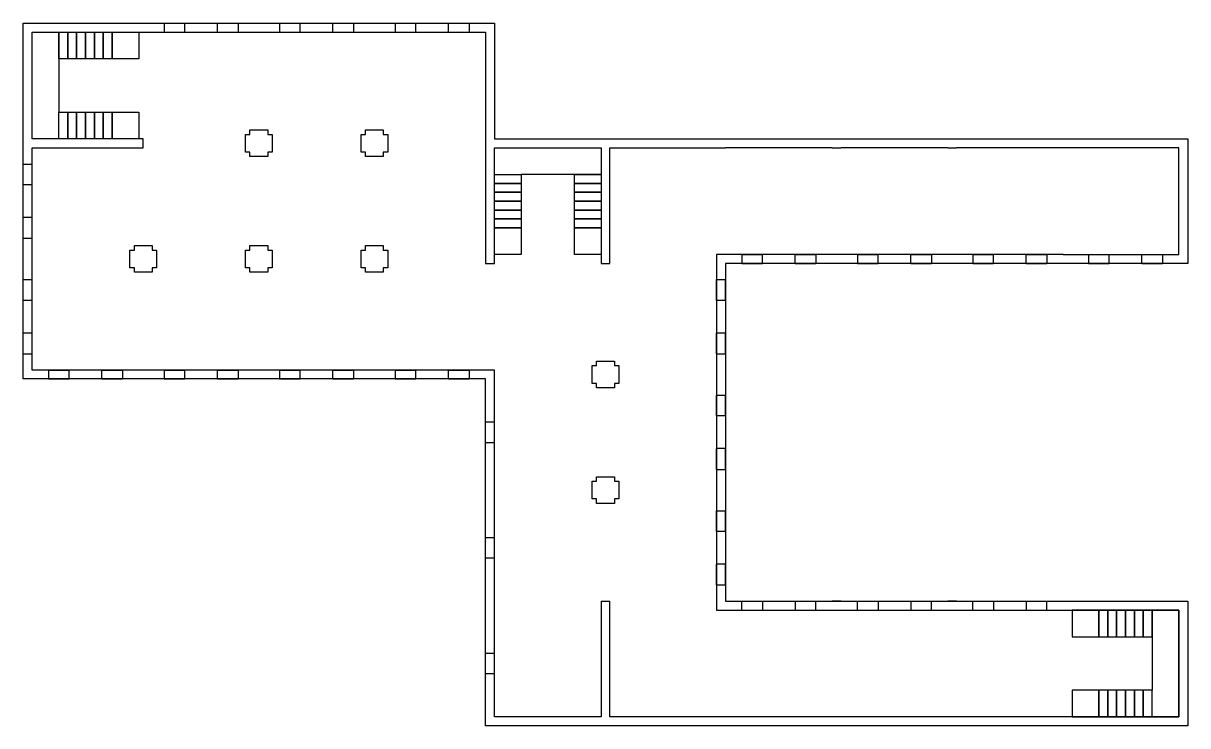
# Model space of a CAD drawing. Header units: millimetres. Extents: x 4573 to 5063, y -322 to -268.
# Drawn here: x 5023.51 to 5062.81, y -299.03 to -275.33 of the extents above; entities that cross this region are included whole.
import ezdxf

# ---------------------------------------------------------------- set-up
doc = ezdxf.new("R2010")
doc.units = ezdxf.units.MM
doc.layers.add('Layer4', color=7, linetype='Continuous', true_color=0xf7b54a)

msp = doc.modelspace()

# ---------------------------------------------------------------- linework, layer by layer
for points in [[(5023.509, -287.333), (5023.509, -275.333), (5039.409, -275.333), (5039.409, -279.233), (5062.809, -279.233), (5062.809, -283.433), (5058.609, -283.433)], [(5047.209, -283.433), (5047.209, -294.833), (5062.809, -294.833), (5062.809, -299.033), (5039.109, -299.033), (5039.109, -287.333), (5023.509, -287.333), (5023.509, -275.333)], [(5028.259, -275.333), (5028.259, -275.633)], [(5028.959, -275.633), (5028.959, -275.333)], [(5030.059, -275.633), (5030.059, -275.333)], [(5030.759, -275.333), (5030.759, -275.633)], [(5032.159, -275.333), (5032.159, -275.633)], [(5032.859, -275.633), (5032.859, -275.333)], [(5033.959, -275.633), (5033.959, -275.333)], [(5034.659, -275.333), (5034.659, -275.633)], [(5036.059, -275.333), (5036.059, -275.633)], [(5036.759, -275.633), (5036.759, -275.333)], [(5037.859, -275.633), (5037.859, -275.333)], [(5038.559, -275.333), (5038.559, -275.633)], [(5023.809, -283.433), (5023.809, -279.533), (5027.559, -279.533), (5027.559, -279.233), (5023.809, -279.233), (5023.809, -275.633), (5039.109, -275.633), (5039.109, -283.433), (5039.409, -283.433), (5039.409, -279.533), (5043.009, -279.533)], [(5031.159, -279.833), (5031.159, -279.683), (5031.009, -279.683), (5031.009, -279.083), (5031.159, -279.083), (5031.159, -278.933), (5031.759, -278.933), (5031.759, -279.083), (5031.909, -279.083), (5031.909, -279.683), (5031.759, -279.683), (5031.759, -279.833), (5031.159, -279.833)], [(5035.059, -279.833), (5035.059, -279.683), (5034.909, -279.683), (5034.909, -279.083), (5035.059, -279.083), (5035.059, -278.933), (5035.659, -278.933), (5035.659, -279.083), (5035.809, -279.083), (5035.809, -279.683), (5035.659, -279.683), (5035.659, -279.833), (5035.059, -279.833)], [(5043.009, -279.533), (5043.009, -283.433), (5043.309, -283.433), (5043.309, -279.533), (5046.909, -279.533)], [(5046.909, -279.533), (5047.209, -279.533)], [(5050.809, -279.533), (5047.209, -279.533)], [(5050.809, -279.533), (5051.109, -279.533)], [(5054.709, -279.533), (5051.109, -279.533)], [(5054.709, -279.533), (5055.009, -279.533)], [(5058.609, -283.133), (5062.509, -283.133), (5062.509, -279.533), (5055.009, -279.533)], [(5023.509, -280.083), (5023.809, -280.083)], [(5023.809, -280.783), (5023.509, -280.783)], [(5023.809, -281.883), (5023.509, -281.883)], [(5023.509, -282.583), (5023.809, -282.583)], [(5027.259, -283.733), (5027.259, -283.583), (5027.109, -283.583), (5027.109, -282.983), (5027.259, -282.983), (5027.259, -282.833), (5027.859, -282.833), (5027.859, -282.983), (5028.009, -282.983), (5028.009, -283.583), (5027.859, -283.583), (5027.859, -283.733), (5027.259, -283.733)], [(5031.159, -283.733), (5031.159, -283.583), (5031.009, -283.583), (5031.009, -282.983), (5031.159, -282.983), (5031.159, -282.833), (5031.759, -282.833), (5031.759, -282.983), (5031.909, -282.983), (5031.909, -283.583), (5031.759, -283.583), (5031.759, -283.733), (5031.159, -283.733)], [(5035.059, -283.733), (5035.059, -283.583), (5034.909, -283.583), (5034.909, -282.983), (5035.059, -282.983), (5035.059, -282.833), (5035.659, -282.833), (5035.659, -282.983), (5035.809, -282.983), (5035.809, -283.583), (5035.659, -283.583), (5035.659, -283.733), (5035.059, -283.733)], [(5046.909, -283.133), (5046.909, -295.133), (5062.509, -295.133), (5062.509, -298.733), (5043.309, -298.733)], [(5058.609, -283.133), (5046.909, -283.133)], [(5047.759, -283.133), (5047.759, -283.433)], [(5048.459, -283.433), (5048.459, -283.133)], [(5049.559, -283.433), (5049.559, -283.133)], [(5050.259, -283.133), (5050.259, -283.433)], [(5051.659, -283.133), (5051.659, -283.433)], [(5052.359, -283.433), (5052.359, -283.133)], [(5053.459, -283.433), (5053.459, -283.133)], [(5054.159, -283.133), (5054.159, -283.433)], [(5055.559, -283.133), (5055.559, -283.433)], [(5056.259, -283.433), (5056.259, -283.133)], [(5057.359, -283.433), (5057.359, -283.133)], [(5058.059, -283.133), (5058.059, -283.433)], [(5059.459, -283.133), (5059.459, -283.433)], [(5060.159, -283.433), (5060.159, -283.133)], [(5061.259, -283.433), (5061.259, -283.133)], [(5061.959, -283.133), (5061.959, -283.433)], [(5043.009, -298.733), (5039.409, -298.733), (5039.409, -287.033), (5023.809, -287.033), (5023.809, -283.433)], [(5058.609, -283.433), (5047.209, -283.433)], [(5051.109, -283.433), (5050.809, -283.433)], [(5055.009, -283.433), (5054.709, -283.433)], [(5023.509, -283.983), (5023.809, -283.983)], [(5046.909, -283.983), (5047.209, -283.983)], [(5023.809, -284.683), (5023.509, -284.683)], [(5047.209, -284.683), (5046.909, -284.683)], [(5023.809, -285.783), (5023.509, -285.783)], [(5047.209, -285.783), (5046.909, -285.783)], [(5023.509, -286.483), (5023.809, -286.483)], [(5046.909, -286.483), (5047.209, -286.483)], [(5042.859, -287.633), (5042.859, -287.483), (5042.709, -287.483), (5042.709, -286.883), (5042.859, -286.883), (5042.859, -286.733), (5043.459, -286.733), (5043.459, -286.883), (5043.609, -286.883), (5043.609, -287.483), (5043.459, -287.483), (5043.459, -287.633), (5042.859, -287.633)], [(5024.359, -287.033), (5024.359, -287.333)], [(5025.059, -287.333), (5025.059, -287.033)], [(5026.159, -287.333), (5026.159, -287.033)], [(5026.859, -287.033), (5026.859, -287.333)], [(5028.259, -287.033), (5028.259, -287.333)], [(5028.959, -287.333), (5028.959, -287.033)], [(5030.059, -287.333), (5030.059, -287.033)], [(5030.759, -287.033), (5030.759, -287.333)], [(5032.159, -287.033), (5032.159, -287.333)], [(5032.859, -287.333), (5032.859, -287.033)], [(5033.959, -287.333), (5033.959, -287.033)], [(5034.659, -287.033), (5034.659, -287.333)], [(5036.059, -287.033), (5036.059, -287.333)], [(5036.759, -287.333), (5036.759, -287.033)], [(5037.859, -287.333), (5037.859, -287.033)], [(5038.559, -287.033), (5038.559, -287.333)], [(5046.909, -287.883), (5047.209, -287.883)], [(5039.109, -288.783), (5039.409, -288.783)], [(5047.209, -288.583), (5046.909, -288.583)], [(5039.409, -289.483), (5039.109, -289.483)], [(5047.209, -289.683), (5046.909, -289.683)], [(5046.909, -290.383), (5047.209, -290.383)], [(5042.859, -291.533), (5042.859, -291.383), (5042.709, -291.383), (5042.709, -290.783), (5042.859, -290.783), (5042.859, -290.633), (5043.459, -290.633), (5043.459, -290.783), (5043.609, -290.783), (5043.609, -291.383), (5043.459, -291.383), (5043.459, -291.533), (5042.859, -291.533)], [(5046.909, -291.783), (5047.209, -291.783)], [(5039.109, -292.683), (5039.409, -292.683)], [(5047.209, -292.483), (5046.909, -292.483)], [(5039.409, -293.383), (5039.109, -293.383)], [(5047.209, -293.583), (5046.909, -293.583)], [(5046.909, -294.283), (5047.209, -294.283)], [(5043.009, -294.833), (5043.009, -298.733)], [(5043.009, -294.833), (5043.309, -294.833)], [(5043.309, -298.733), (5043.309, -294.833)], [(5047.759, -295.133), (5047.759, -294.833)], [(5048.459, -294.833), (5048.459, -295.133)], [(5049.559, -294.833), (5049.559, -295.133)], [(5050.259, -295.133), (5050.259, -294.833)], [(5051.109, -294.833), (5050.809, -294.833)], [(5051.659, -295.133), (5051.659, -294.833)], [(5052.359, -294.833), (5052.359, -295.133)], [(5053.459, -294.833), (5053.459, -295.133)], [(5054.159, -295.133), (5054.159, -294.833)], [(5055.009, -294.833), (5054.709, -294.833)], [(5055.559, -295.133), (5055.559, -294.833)], [(5056.259, -294.833), (5056.259, -295.133)], [(5057.359, -294.833), (5057.359, -295.133)], [(5058.059, -295.133), (5058.059, -294.833)], [(5039.109, -296.583), (5039.409, -296.583)], [(5039.409, -297.283), (5039.109, -297.283)]]:
    msp.add_lwpolyline(points)
at = {"layer": 'Layer4'}
for points in [[(5028.259, -275.333), (5028.959, -275.333)], [(5030.059, -275.333), (5030.759, -275.333)], [(5032.159, -275.333), (5032.859, -275.333)], [(5033.959, -275.333), (5034.659, -275.333)], [(5036.059, -275.333), (5036.759, -275.333)], [(5037.859, -275.333), (5038.559, -275.333)], [(5024.709, -279.233), (5023.809, -279.233), (5023.809, -275.633), (5024.709, -275.633), (5024.709, -278.333)], [(5025.009, -276.533), (5024.709, -276.533), (5024.709, -275.633), (5025.009, -275.633), (5025.009, -276.533)], [(5025.309, -276.533), (5025.009, -276.533), (5025.009, -275.633), (5025.309, -275.633), (5025.309, -276.533)], [(5025.609, -276.533), (5025.309, -276.533), (5025.309, -275.633), (5025.609, -275.633), (5025.609, -276.533)], [(5025.909, -276.533), (5025.609, -276.533), (5025.609, -275.633), (5025.909, -275.633), (5025.909, -276.533)], [(5026.209, -276.533), (5025.909, -276.533), (5025.909, -275.633), (5026.209, -275.633), (5026.209, -276.533)], [(5026.509, -276.533), (5026.209, -276.533), (5026.209, -275.633), (5026.509, -275.633), (5026.509, -276.533)], [(5027.409, -276.533), (5026.509, -276.533), (5026.509, -275.633), (5027.409, -275.633), (5027.409, -276.533)], [(5028.259, -275.633), (5028.959, -275.633)], [(5030.059, -275.633), (5030.759, -275.633)], [(5032.159, -275.633), (5032.859, -275.633)], [(5033.959, -275.633), (5034.659, -275.633)], [(5036.059, -275.633), (5036.759, -275.633)], [(5037.859, -275.633), (5038.559, -275.633)], [(5025.009, -279.233), (5024.709, -279.233), (5024.709, -278.333), (5025.009, -278.333), (5025.009, -279.233)], [(5025.309, -279.233), (5025.009, -279.233), (5025.009, -278.333), (5025.309, -278.333), (5025.309, -279.233)], [(5025.609, -279.233), (5025.309, -279.233), (5025.309, -278.333), (5025.609, -278.333), (5025.609, -279.233)], [(5025.909, -279.233), (5025.609, -279.233), (5025.609, -278.333), (5025.909, -278.333), (5025.909, -279.233)], [(5026.209, -279.233), (5025.909, -279.233), (5025.909, -278.333), (5026.209, -278.333), (5026.209, -279.233)], [(5026.509, -279.233), (5026.209, -279.233), (5026.209, -278.333), (5026.509, -278.333), (5026.509, -279.233)], [(5027.409, -279.233), (5026.509, -279.233), (5026.509, -278.333), (5027.409, -278.333), (5027.409, -279.233)], [(5039.409, -280.433), (5039.409, -279.533), (5043.009, -279.533), (5043.009, -280.433), (5040.309, -280.433)], [(5023.509, -280.783), (5023.509, -280.083)], [(5023.809, -280.783), (5023.809, -280.083)], [(5039.409, -280.733), (5039.409, -280.433), (5040.309, -280.433), (5040.309, -280.733), (5039.409, -280.733)], [(5042.109, -280.733), (5042.109, -280.433), (5043.009, -280.433), (5043.009, -280.733), (5042.109, -280.733)], [(5039.409, -281.033), (5039.409, -280.733), (5040.309, -280.733), (5040.309, -281.033), (5039.409, -281.033)], [(5042.109, -281.033), (5042.109, -280.733), (5043.009, -280.733), (5043.009, -281.033), (5042.109, -281.033)], [(5039.409, -281.333), (5039.409, -281.033), (5040.309, -281.033), (5040.309, -281.333), (5039.409, -281.333)], [(5039.409, -281.633), (5039.409, -281.333), (5040.309, -281.333), (5040.309, -281.633), (5039.409, -281.633)], [(5042.109, -281.333), (5042.109, -281.033), (5043.009, -281.033), (5043.009, -281.333), (5042.109, -281.333)], [(5042.109, -281.633), (5042.109, -281.333), (5043.009, -281.333), (5043.009, -281.633), (5042.109, -281.633)], [(5039.409, -281.933), (5039.409, -281.633), (5040.309, -281.633), (5040.309, -281.933), (5039.409, -281.933)], [(5042.109, -281.933), (5042.109, -281.633), (5043.009, -281.633), (5043.009, -281.933), (5042.109, -281.933)], [(5023.509, -282.583), (5023.509, -281.883)], [(5023.809, -282.583), (5023.809, -281.883)], [(5039.409, -282.233), (5039.409, -281.933), (5040.309, -281.933), (5040.309, -282.233), (5039.409, -282.233)], [(5042.109, -282.233), (5042.109, -281.933), (5043.009, -281.933), (5043.009, -282.233), (5042.109, -282.233)], [(5039.409, -283.133), (5039.409, -282.233), (5040.309, -282.233), (5040.309, -283.133), (5039.409, -283.133)], [(5042.109, -283.133), (5042.109, -282.233), (5043.009, -282.233), (5043.009, -283.133), (5042.109, -283.133)], [(5047.759, -283.133), (5048.459, -283.133)], [(5049.559, -283.133), (5050.259, -283.133)], [(5051.659, -283.133), (5052.359, -283.133)], [(5053.459, -283.133), (5054.159, -283.133)], [(5055.559, -283.133), (5056.259, -283.133)], [(5057.359, -283.133), (5058.059, -283.133)], [(5059.459, -283.133), (5060.159, -283.133)], [(5061.259, -283.133), (5061.959, -283.133)], [(5047.759, -283.433), (5048.459, -283.433)], [(5049.559, -283.433), (5050.259, -283.433)], [(5051.659, -283.433), (5052.359, -283.433)], [(5053.459, -283.433), (5054.159, -283.433)], [(5055.559, -283.433), (5056.259, -283.433)], [(5057.359, -283.433), (5058.059, -283.433)], [(5059.459, -283.433), (5060.159, -283.433)], [(5061.259, -283.433), (5061.959, -283.433)], [(5023.509, -284.683), (5023.509, -283.983)], [(5023.809, -284.683), (5023.809, -283.983)], [(5046.909, -284.683), (5046.909, -283.983)], [(5047.209, -284.683), (5047.209, -283.983)], [(5023.509, -286.483), (5023.509, -285.783)], [(5023.809, -286.483), (5023.809, -285.783)], [(5046.909, -286.483), (5046.909, -285.783)], [(5047.209, -286.483), (5047.209, -285.783)], [(5024.359, -287.033), (5025.059, -287.033)], [(5026.159, -287.033), (5026.859, -287.033)], [(5028.259, -287.033), (5028.959, -287.033)], [(5030.059, -287.033), (5030.759, -287.033)], [(5032.159, -287.033), (5032.859, -287.033)], [(5033.959, -287.033), (5034.659, -287.033)], [(5036.059, -287.033), (5036.759, -287.033)], [(5037.859, -287.033), (5038.559, -287.033)], [(5024.359, -287.333), (5025.059, -287.333)], [(5026.159, -287.333), (5026.859, -287.333)], [(5028.259, -287.333), (5028.959, -287.333)], [(5030.059, -287.333), (5030.759, -287.333)], [(5032.159, -287.333), (5032.859, -287.333)], [(5033.959, -287.333), (5034.659, -287.333)], [(5036.059, -287.333), (5036.759, -287.333)], [(5037.859, -287.333), (5038.559, -287.333)], [(5046.909, -288.583), (5046.909, -287.883)], [(5047.209, -288.583), (5047.209, -287.883)], [(5039.109, -289.483), (5039.109, -288.783)], [(5039.409, -289.483), (5039.409, -288.783)], [(5046.909, -290.383), (5046.909, -289.683)], [(5047.209, -290.383), (5047.209, -289.683)], [(5046.909, -292.483), (5046.909, -291.783)], [(5047.209, -292.483), (5047.209, -291.783)], [(5039.109, -293.383), (5039.109, -292.683)], [(5039.409, -293.383), (5039.409, -292.683)], [(5046.909, -294.283), (5046.909, -293.583)], [(5047.209, -294.283), (5047.209, -293.583)], [(5047.759, -294.833), (5048.459, -294.833)], [(5047.759, -295.133), (5048.459, -295.133)], [(5049.559, -294.833), (5050.259, -294.833)], [(5049.559, -295.133), (5050.259, -295.133)], [(5051.659, -294.833), (5052.359, -294.833)], [(5051.659, -295.133), (5052.359, -295.133)], [(5053.459, -294.833), (5054.159, -294.833)], [(5053.459, -295.133), (5054.159, -295.133)], [(5055.559, -294.833), (5056.259, -294.833)], [(5055.559, -295.133), (5056.259, -295.133)], [(5057.359, -294.833), (5058.059, -294.833)], [(5057.359, -295.133), (5058.059, -295.133)], [(5058.909, -296.033), (5059.809, -296.033), (5059.809, -295.133), (5058.909, -295.133), (5058.909, -296.033)], [(5059.809, -296.033), (5060.109, -296.033), (5060.109, -295.133), (5059.809, -295.133), (5059.809, -296.033)], [(5060.109, -296.033), (5060.409, -296.033), (5060.409, -295.133), (5060.109, -295.133), (5060.109, -296.033)], [(5060.409, -296.033), (5060.709, -296.033), (5060.709, -295.133), (5060.409, -295.133), (5060.409, -296.033)], [(5060.709, -296.033), (5061.009, -296.033), (5061.009, -295.133), (5060.709, -295.133), (5060.709, -296.033)], [(5061.009, -296.033), (5061.309, -296.033), (5061.309, -295.133), (5061.009, -295.133), (5061.009, -296.033)], [(5061.309, -296.033), (5061.609, -296.033), (5061.609, -295.133), (5061.309, -295.133), (5061.309, -296.033)], [(5061.609, -298.733), (5062.509, -298.733), (5062.509, -295.133), (5061.609, -295.133), (5061.609, -297.833)], [(5039.109, -297.283), (5039.109, -296.583)], [(5039.409, -297.283), (5039.409, -296.583)], [(5058.909, -298.733), (5059.809, -298.733), (5059.809, -297.833), (5058.909, -297.833), (5058.909, -298.733)], [(5059.809, -298.733), (5060.109, -298.733), (5060.109, -297.833), (5059.809, -297.833), (5059.809, -298.733)], [(5060.109, -298.733), (5060.409, -298.733), (5060.409, -297.833), (5060.109, -297.833), (5060.109, -298.733)], [(5060.409, -298.733), (5060.709, -298.733), (5060.709, -297.833), (5060.409, -297.833), (5060.409, -298.733)], [(5060.709, -298.733), (5061.009, -298.733), (5061.009, -297.833), (5060.709, -297.833), (5060.709, -298.733)], [(5061.009, -298.733), (5061.309, -298.733), (5061.309, -297.833), (5061.009, -297.833), (5061.009, -298.733)], [(5061.309, -298.733), (5061.609, -298.733), (5061.609, -297.833), (5061.309, -297.833), (5061.309, -298.733)]]:
    msp.add_lwpolyline(points, dxfattribs=at)

doc.saveas('drawing.dxf')
